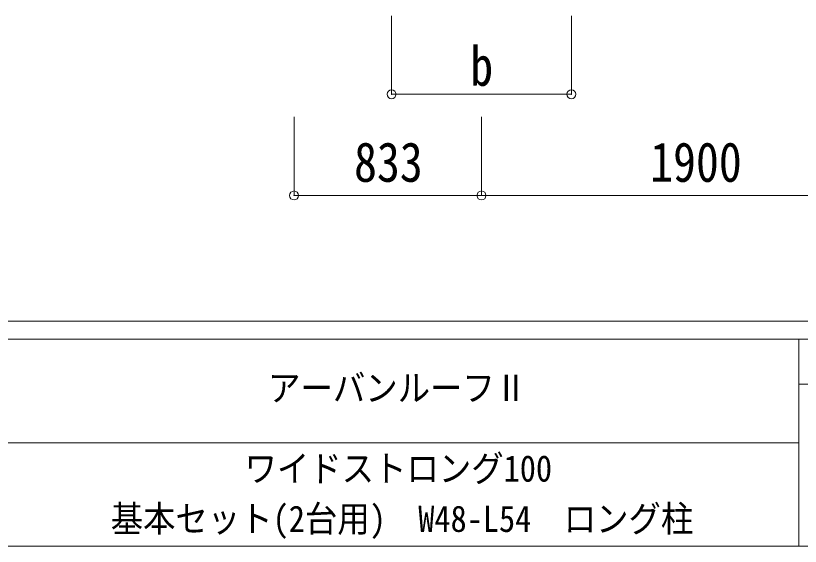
# Model space of a CAD drawing. Units: millimetres at full size, sheet at 1:40. Extents: x -11243 to 11243, y -7760 to 7760.
# Drawn here: x 119 to 3608, y -7760 to -5402 of the extents above; entities that cross this region are included whole.
import ezdxf
from ezdxf.enums import TextEntityAlignment as Align

# ---------------------------------------------------------------- set-up
doc = ezdxf.new("R2010")
doc.units = ezdxf.units.MM
doc.header["$LTSCALE"] = 40
doc.header["$PDMODE"] = 32
doc.header["$PDSIZE"] = 40
for name, color, linetype, lineweight in [('0-3_ELV2', 7, 'Continuous', 9), ('0-6_OTH_LINE', 6, 'Continuous', 9), ('F-0_240', 7, 'Continuous', 9)]:
    doc.layers.add(name, color=color, linetype=linetype, lineweight=lineweight)
doc.styles.add('ＭＳ ゴシック', font='')
doc.styles.get('ＭＳ ゴシック').set_extended_font_data('MS Gothic')

msp = doc.modelspace()

# ---------------------------------------------------------------- linework, layer by layer
at = {"layer": '0-3_ELV2', "color": 6}
for p, q in [((1790.13, -5751.01), (1790.13, -5402.01)), ((2590.13, -5751.01), (2590.13, -5402.01)), ((1790.13, -5751.01), (2590.13, -5751.01)), ((1357.13, -6201.01), (1357.13, -5851.01)), ((2190.13, -6201.01), (2190.13, -5851.01))]:
    msp.add_line(p, q, dxfattribs=at)
for p in [(1790.13, -5751.01), (2590.13, -5751.01), (1357.13, -6201.01), (2190.13, -6201.01)]:
    msp.add_point(p, dxfattribs=at)
at = {"layer": '0-6_OTH_LINE'}
for p, q in [((1357.13, -6201.01), (2190.13, -6201.01)), ((2190.13, -6201.01), (4090.12, -6201.01))]:
    msp.add_line(p, q, dxfattribs=at)
at = {"layer": 'F-0_240', "color": 5}
for p, q in [((-11242.74, -6760), (10677.26, -6760)), ((-11242.74, -6840), (7121.58, -6840)), ((3601.58, -6840), (3601.58, -7760)), ((3601.58, -7040), (6001.58, -7040)), ((-4598.42, -7300), (3601.58, -7300)), ((-11242.74, -7760), (10677.26, -7760))]:
    msp.add_line(p, q, dxfattribs=at)

# ---------------------------------------------------------------- texts
at = {"layer": '0-3_ELV2', "style": 'ＭＳ ゴシック', "width": 0.85}
for s, p in [('b', (2140.13, -5766.01)), ('833', (1623.63, -6193.01)), ('1900', (2940.12, -6193.01))]:
    msp.add_text(s, height=176, dxfattribs=at).set_placement(p, align=Align.BOTTOM_LEFT)
at = {"layer": 'F-0_240', "style": 'ＭＳ ゴシック', "width": 0.9}
for s, p in [('アーバンルーフⅡ', (1241.58, -7150)), ('ワイドストロング100', (1136.58, -7507.84)), ('基本セット(2台用)\u3000W48-L54\u3000ロング柱', (541.58, -7731.34))]:
    msp.add_text(s, height=117.3, dxfattribs=at).set_placement(p, align=Align.BOTTOM_LEFT)

doc.saveas('drawing.dxf')
